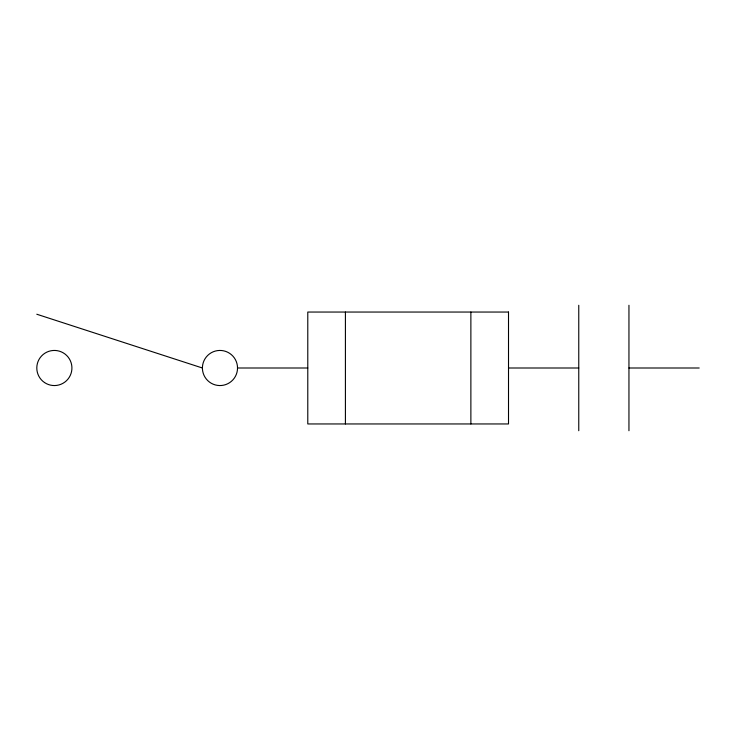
<?xml version="1.0" encoding="UTF-8"?>
<svg xmlns="http://www.w3.org/2000/svg" width="736" height="736" viewBox="0 0 736 736"><rect width="100%" height="100%" fill="white"/><g stroke="black" fill="none" stroke-linecap="round" stroke-linejoin="round"><path stroke-width="1.1" d="M237.526 368A17.563 17.563 0 0 0 211.186 352.792A17.563 17.563 0 0 0 211.186 383.208A17.563 17.563 0 0 0 237.526 368L307.786 368M508.512 368L578.763 368M628.949 368L699.2 368M36.8 314.235L202.4 368M628.949 305.274L628.949 430.726M578.763 305.274L578.763 430.726M470.874 312.046L470.874 423.954M345.414 312.046L345.414 423.954M508.512 312.046L307.786 312.046L307.786 423.954L508.512 423.954L508.512 312.046M44.519 382.545A17.563 17.563 0 0 0 71.88 369.251A17.563 17.563 0 0 0 46.69 352.204A17.563 17.563 0 0 0 44.519 382.545"/></g></svg>
